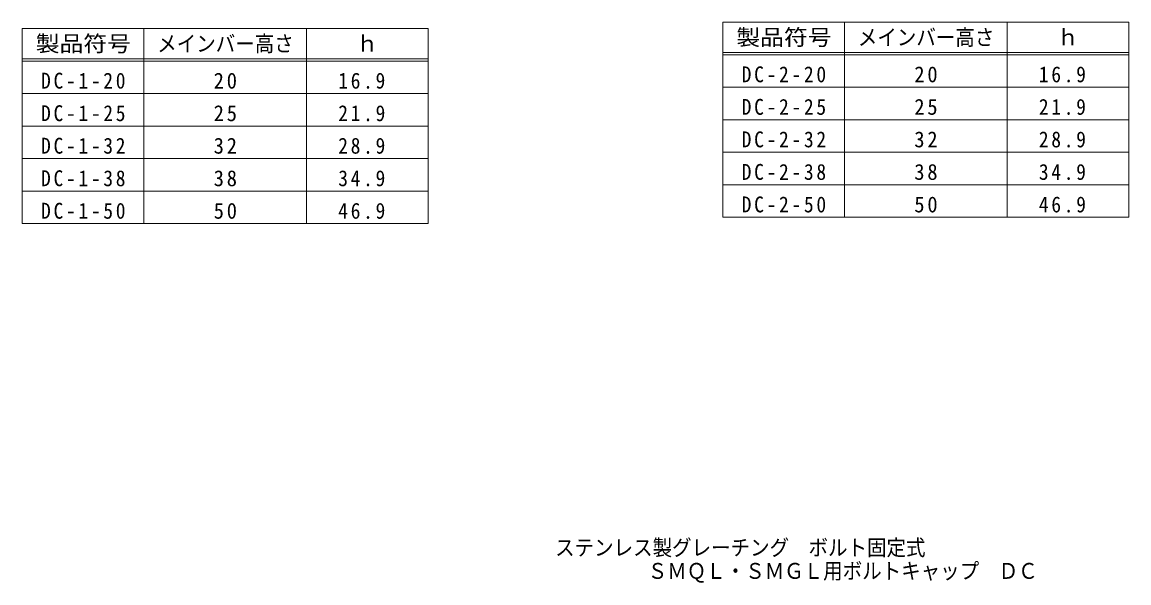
# Model space of a CAD drawing. Units: millimetres on the paper. Extents: x -28453 to 176, y -9817 to 9654.
# Drawn here: x -164.7 to 39.7, y -135.4 to -31.9 of the extents above; entities that cross this region are included whole.
import ezdxf
from ezdxf.enums import TextEntityAlignment as Align

# ---------------------------------------------------------------- set-up
doc = ezdxf.new("R2010")
doc.units = ezdxf.units.MM
doc.layers.add('0-5_寸法', color=2, linetype='Continuous', lineweight=9)
doc.layers.add('F-5_F-5ﾚｲﾔ', color=2, linetype='Continuous')
doc.styles.add('ＭＳ ゴシック', font='')
doc.styles.get('ＭＳ ゴシック').set_extended_font_data('MS Gothic')

msp = doc.modelspace()

# ---------------------------------------------------------------- linework, layer by layer
at = {"layer": '0-5_寸法', "color": 7}
for p, q in [((-35.341, -31.938), (-35.341, -67.938)), ((-35.341, -31.938), (39.659, -31.938)), ((-12.841, -31.938), (-12.841, -67.938)), ((17.159, -31.938), (17.159, -67.938)), ((39.659, -31.938), (39.659, -67.938)), ((-164.732, -33.107), (-164.732, -69.107)), ((-164.732, -33.107), (-89.732, -33.107)), ((-142.232, -33.107), (-142.232, -69.107)), ((-112.232, -33.107), (-112.232, -69.107)), ((-89.732, -33.107), (-89.732, -69.107)), ((-164.732, -38.732), (-89.732, -38.732)), ((-35.341, -37.563), (39.659, -37.563)), ((-35.341, -37.938), (39.659, -37.938)), ((-164.732, -39.107), (-89.732, -39.107)), ((-35.341, -43.938), (39.659, -43.938)), ((-164.732, -45.107), (-89.732, -45.107)), ((-35.341, -49.938), (39.659, -49.938)), ((-164.732, -51.107), (-89.732, -51.107)), ((-164.732, -57.107), (-89.732, -57.107)), ((-35.341, -55.938), (39.659, -55.938)), ((-164.732, -63.107), (-89.732, -63.107)), ((-35.341, -61.938), (39.659, -61.938)), ((-164.732, -69.107), (-89.732, -69.107)), ((-35.341, -67.938), (39.659, -67.938))]:
    msp.add_line(p, q, dxfattribs=at)

# ---------------------------------------------------------------- texts
at = {"layer": '0-5_寸法', "style": 'ＭＳ ゴシック'}
for s, width, p in [('製品符号', 1.1, (-162.232, -38.244)), ('メインバー高さ', 0.9, (-139.782, -38.244)), ('製品符号', 1.1, (-32.841, -37.075)), ('メインバー高さ', 0.9, (-10.391, -37.075))]:
    msp.add_text(s, height=2.933, dxfattribs=dict(at, width=width)).set_placement(p, align=Align.BOTTOM_LEFT)
for p in [(-102.982, -38.244), (26.409, -37.075)]:
    msp.add_text('ｈ', height=2.933, dxfattribs=at).set_placement(p, align=Align.BOTTOM_LEFT)
at = {"layer": '0-5_寸法', "char_height": 2.933, "attachment_point": 7, "style": 'ＭＳ ゴシック'}
for s, insert in [('\\T1.28;\\W0.9;DC-2-20', (-31.841, -43.075)), ('\\T1.27;\\W0.95;20', (0.034, -43.075)), ('\\T1.28;\\W0.9;16.9', (23.038, -43.075)), ('\\T1.28;\\W0.9;DC-1-20', (-161.232, -44.244)), ('\\T1.27;\\W0.95;20', (-129.357, -44.244)), ('\\T1.28;\\W0.9;16.9', (-106.353, -44.244)), ('\\T1.28;\\W0.9;DC-2-25', (-31.841, -49.075)), ('\\T1.27;\\W0.95;25', (0.034, -49.075)), ('\\T1.28;\\W0.9;21.9', (23.038, -49.075)), ('\\T1.28;\\W0.9;DC-1-25', (-161.232, -50.244)), ('\\T1.27;\\W0.95;25', (-129.357, -50.244)), ('\\T1.28;\\W0.9;21.9', (-106.353, -50.244)), ('\\T1.28;\\W0.9;DC-2-32', (-31.841, -55.075)), ('\\T1.27;\\W0.95;32', (0.034, -55.075)), ('\\T1.28;\\W0.9;28.9', (23.038, -55.075)), ('\\T1.28;\\W0.9;DC-1-32', (-161.232, -56.244)), ('\\T1.27;\\W0.95;32', (-129.357, -56.244)), ('\\T1.28;\\W0.9;28.9', (-106.353, -56.244)), ('\\T1.28;\\W0.9;DC-1-38', (-161.232, -62.244)), ('\\T1.28;\\W0.9;DC-2-38', (-31.841, -61.075)), ('\\T1.27;\\W0.95;38', (0.034, -61.075)), ('\\T1.28;\\W0.9;34.9', (23.038, -61.075)), ('\\T1.27;\\W0.95;38', (-129.357, -62.244)), ('\\T1.28;\\W0.9;34.9', (-106.353, -62.244)), ('\\T1.28;\\W0.9;DC-1-50', (-161.232, -68.244)), ('\\T1.27;\\W0.95;50', (-129.357, -68.244)), ('\\T1.28;\\W0.9;46.9', (-106.353, -68.244)), ('\\T1.28;\\W0.9;DC-2-50', (-31.841, -67.075)), ('\\T1.27;\\W0.95;50', (0.034, -67.075)), ('\\T1.28;\\W0.9;46.9', (23.038, -67.075))]:
    msp.add_mtext(s, dxfattribs=dict(at, insert=insert))
at = {"layer": 'F-5_F-5ﾚｲﾔ', "style": 'ＭＳ ゴシック', "width": 0.9}
for s, p in [('ステンレス製グレーチング\u3000ボルト固定式', (-66.304, -131.211)), ('ＳＭＱＬ・ＳＭＧＬ用ボルトキャップ\u3000ＤＣ', (-49.196, -135.511))]:
    msp.add_text(s, height=2.933, dxfattribs=at).set_placement(p, align=Align.BOTTOM_LEFT)

doc.saveas('drawing.dxf')
